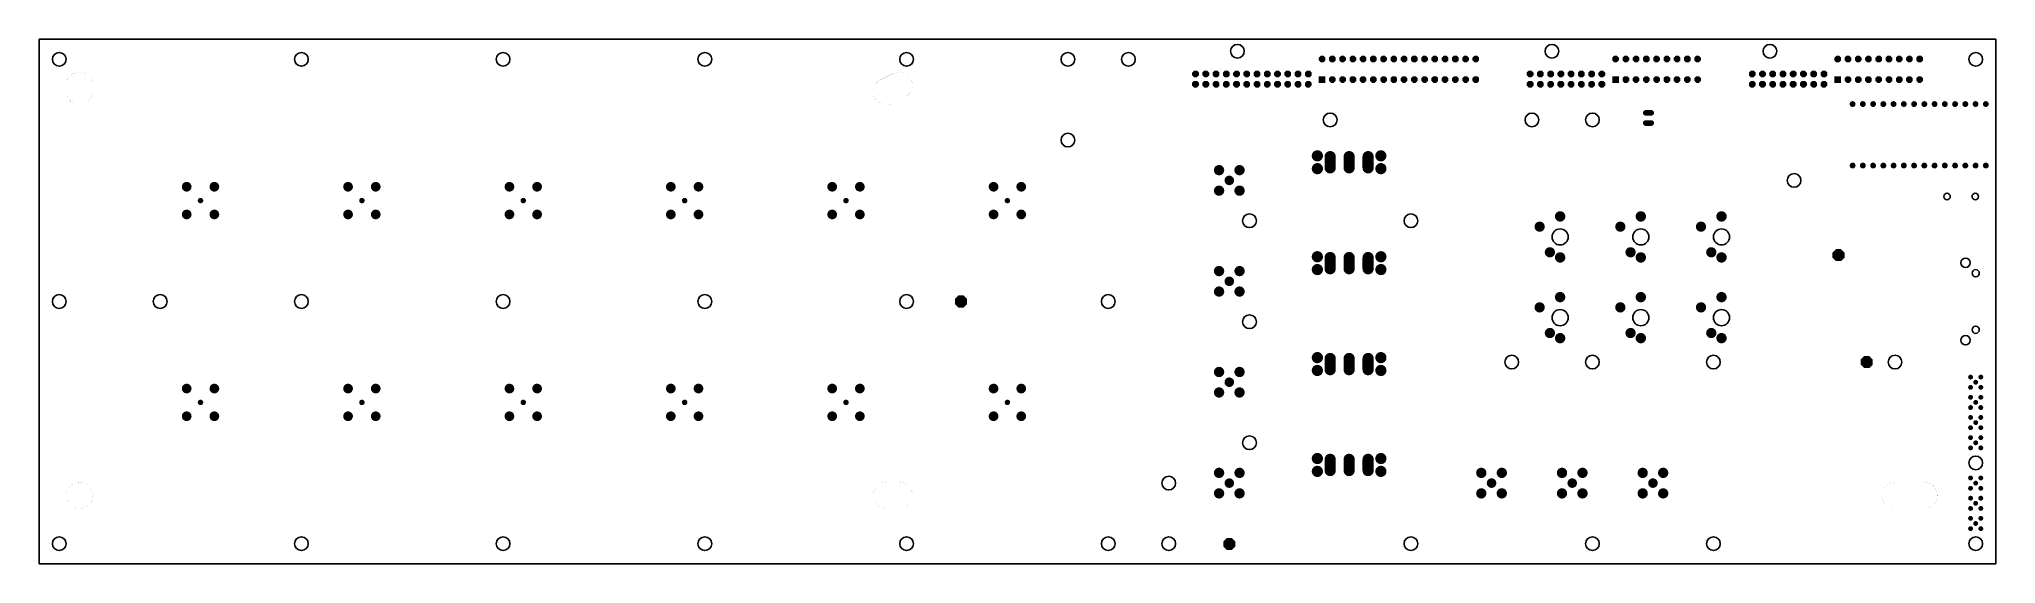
# Model space of a CAD drawing. Extents: x 0 to 485, y 0 to 130.
import ezdxf

# ---------------------------------------------------------------- set-up
doc = ezdxf.new("R2010")
doc.units = 0
doc.layers.add('17', color=110, linetype='CONTINUOUS')
doc.layers.add('20', color=31, linetype='CONTINUOUS')

# ---------------------------------------------------------------- blocks, each defined once
blk = doc.blocks.new('ROUNDP')
at = {"const_width": 0.5}
blk.add_lwpolyline([(0, -0.25, 1), (0, 0.25, 1), (0, -0.25)], format="xyb", dxfattribs=at)
blk = doc.blocks.new('SQUAREP')
blk.add_solid([(-0.5, -0.5), (0.5, -0.5), (-0.5, 0.5), (0.5, 0.5)])
blk = doc.blocks.new('OCTAGONP')
at = {"const_width": 0.5}
blk.add_lwpolyline([(-0.25, -0.1036), (-0.25, 0.1036), (-0.1036, 0.25), (0.1036, 0.25), (0.25, 0.1036), (0.25, -0.1036), (0.1036, -0.25), (-0.1036, -0.25), (-0.25, -0.1036), (-0.25, 0.1036)], dxfattribs=at)
blk = doc.blocks.new('LONGP100')
at = {"const_width": 1}
blk.add_lwpolyline([(-0.5, 0), (0.5, 0)], dxfattribs=at)
at = {"const_width": 0.5}
for points in [[(-0.5, 0.25, 1), (-0.5, -0.25)], [(0.5, -0.25, 1), (0.5, 0.25)]]:
    blk.add_lwpolyline(points, format="xyb", dxfattribs=at)

msp = doc.modelspace()

# ---------------------------------------------------------------- linework, layer by layer
at = {"layer": '20'}
for p, q in [((485, 130), (0, 130)), ((0, 130), (0, 0)), ((485, 0), (485, 130)), ((0, 0), (485, 0))]:
    msp.add_line(p, q, dxfattribs=at)
for points, const_width in [([(13.25, 118.6, 1.0011), (6.75, 118.6)], 0.01), ([(214.7, 115.7, 0.9594), (211.9, 121.6)], 0.01), ([(211.899, 121.6023, 1), (211.901, 121.5977)], 0.005), ([(211.9011, 121.5978, 1), (211.8989, 121.6022)], 0.005), ([(6.7525, 118.6, 1), (6.7475, 118.6)], 0.005), ([(6.7475, 118.6, 1), (6.7525, 118.6)], 0.005), ([(6.75, 117, 1.0011), (13.25, 117)], 0.01), ([(6.7525, 117, 1), (6.7475, 117)], 0.005), ([(6.7475, 117, 1), (6.7525, 117)], 0.005), ([(13.2525, 118.6, 1), (13.2475, 118.6)], 0.005), ([(13.2475, 118.6, 1), (13.2525, 118.6)], 0.005), ([(13.2525, 117, 1), (13.2475, 117)], 0.005), ([(13.2475, 117, 1), (13.2525, 117)], 0.005), ([(208.3, 119.8, 0.9315), (211.3, 114)], 0.01), ([(208.2989, 119.8022, 1), (208.3011, 119.7978)], 0.005), ([(208.3013, 119.7979, 1), (208.2987, 119.8021)], 0.005), ([(211.2989, 114.0022, 1), (211.3011, 113.9978)], 0.005), ([(211.301, 113.9977, 1), (211.299, 114.0023)], 0.005), ([(214.6988, 115.7022, 1), (214.7012, 115.6978)], 0.005), ([(214.7011, 115.6978, 1), (214.6989, 115.7022)], 0.005), ([(10, 13.7496, 1), (10, 20.2504, 1), (10, 13.7496)], 0.01), ([(210, 20.25, 1), (210, 13.75)], 0.01), ([(210, 20.2525, 1), (210, 20.2475)], 0.005), ([(210, 20.2475, 1), (210, 20.2525)], 0.005), ([(213.2, 13.75, 1.0001), (213.2, 20.25)], 0.01), ([(213.2, 20.2525, 1), (213.2, 20.2475)], 0.005), ([(213.2, 20.2475, 1), (213.2, 20.2525)], 0.005), ([(460, 20.25, 1.0001), (460, 13.75)], 0.01), ([(460, 20.2525, 1), (460, 20.2475)], 0.005), ([(460, 20.2475, 1), (460, 20.2525)], 0.005), ([(467.2, 13.75, 1.0001), (467.2, 20.25)], 0.01), ([(467.2, 20.2525, 1), (467.2, 20.2475)], 0.005), ([(467.2, 20.2475, 1), (467.2, 20.2525)], 0.005), ([(210, 13.7525, 1), (210, 13.7475)], 0.005), ([(210, 13.7475, 1), (210, 13.7525)], 0.005), ([(213.2, 13.7525, 1), (213.2, 13.7475)], 0.005), ([(213.2, 13.7475, 1), (213.2, 13.7525)], 0.005), ([(460, 13.7525, 1), (460, 13.7475)], 0.005), ([(460, 13.7475, 1), (460, 13.7525)], 0.005), ([(467.2, 13.7525, 1), (467.2, 13.7475)], 0.005), ([(467.2, 13.7475, 1), (467.2, 13.7525)], 0.005)]:
    msp.add_lwpolyline(points, format="xyb", dxfattribs=dict(at, const_width=const_width))
at = {"layer": '20', "const_width": 0.01}
for points in [[(208.3, 119.8), (211.9, 121.6)], [(6.75, 117), (6.75, 118.6)], [(13.25, 117), (13.25, 118.6)], [(211.3, 114), (214.7, 115.7)], [(210, 20.25), (213.2, 20.25)], [(460, 20.25), (467.2, 20.25)], [(213.2, 13.75), (210, 13.75)], [(467.2, 13.75), (460, 13.75)]]:
    msp.add_lwpolyline(points, dxfattribs=at)
at = {"layer": '20'}
for centre, radius in [((5, 125), 1.7), ((65, 125), 1.7), ((115, 125), 1.7), ((165, 125), 1.7), ((215, 125), 1.7), ((255, 125), 1.7), ((270, 125), 1.7), ((297, 127), 1.7), ((374.95, 127), 1.7), ((429, 127), 1.7), ((480, 125), 1.7), ((320, 110), 1.7), ((370, 110), 1.7), ((385, 110), 1.7), ((255, 105), 1.7), ((435, 95), 1.7), ((472.9, 91), 0.8), ((479.9, 91), 0.8), ((300, 85), 1.7), ((340, 85), 1.7), ((377, 81), 2.0002), ((397, 81), 2.0002), ((417, 81), 2.0002), ((477.5, 74.6), 1.15), ((480, 72), 0.9), ((5, 65), 1.7), ((30, 65), 1.7), ((65, 65), 1.7), ((115, 65), 1.7), ((165, 65), 1.7), ((215, 65), 1.7), ((265, 65), 1.7), ((300, 60), 1.7), ((377, 61), 2.0002), ((397, 61), 2.0002), ((417, 61), 2.0002), ((480, 58), 0.9), ((477.5, 55.4), 1.15), ((365, 50), 1.7), ((385, 50), 1.7), ((415, 50), 1.7), ((460, 50), 1.7), ((300, 30), 1.7), ((480, 25), 1.7), ((280, 20), 1.7), ((5, 5), 1.7), ((65, 5), 1.7), ((115, 5), 1.7), ((165, 5), 1.7), ((215, 5), 1.7), ((265, 5), 1.7), ((280, 5), 1.7), ((340, 5), 1.7), ((385, 5), 1.7), ((415, 5), 1.7), ((480, 5), 1.7)]:
    msp.add_circle(centre, radius, dxfattribs=at)

# ---------------------------------------------------------------- block references
at = {"layer": '17'}
for name, p, xscale, yscale in [('OCTAGONP', (286.63, 121.37), 1.6764, 1.6764), ('OCTAGONP', (286.63, 121.37), 1.6764, 1.6764), ('OCTAGONP', (289.17, 121.37), 1.6764, 1.6764), ('OCTAGONP', (289.17, 121.37), 1.6764, 1.6764), ('OCTAGONP', (291.71, 121.37), 1.6764, 1.6764), ('OCTAGONP', (291.71, 121.37), 1.6764, 1.6764), ('OCTAGONP', (294.25, 121.37), 1.6764, 1.6764), ('OCTAGONP', (294.25, 121.37), 1.6764, 1.6764), ('OCTAGONP', (296.79, 121.37), 1.6764, 1.6764), ('OCTAGONP', (296.79, 121.37), 1.6764, 1.6764), ('OCTAGONP', (299.33, 121.37), 1.6764, 1.6764), ('OCTAGONP', (299.33, 121.37), 1.6764, 1.6764), ('OCTAGONP', (301.87, 121.37), 1.6764, 1.6764), ('OCTAGONP', (301.87, 121.37), 1.6764, 1.6764), ('OCTAGONP', (304.41, 121.37), 1.6764, 1.6764), ('OCTAGONP', (304.41, 121.37), 1.6764, 1.6764), ('OCTAGONP', (306.95, 121.37), 1.6764, 1.6764), ('OCTAGONP', (306.95, 121.37), 1.6764, 1.6764), ('OCTAGONP', (309.49, 121.37), 1.6764, 1.6764), ('OCTAGONP', (309.49, 121.37), 1.6764, 1.6764), ('OCTAGONP', (312.03, 121.37), 1.6764, 1.6764), ('OCTAGONP', (312.03, 121.37), 1.6764, 1.6764), ('OCTAGONP', (314.57, 121.37), 1.6764, 1.6764), ('OCTAGONP', (314.57, 121.37), 1.6764, 1.6764), ('OCTAGONP', (318, 125.08), 1.65, 1.65), ('OCTAGONP', (318, 125.08), 1.65, 1.65), ('OCTAGONP', (320.54, 125.08), 1.65, 1.65), ('OCTAGONP', (320.54, 125.08), 1.65, 1.65), ('OCTAGONP', (323.08, 125.08), 1.65, 1.65), ('OCTAGONP', (323.08, 125.08), 1.65, 1.65), ('OCTAGONP', (325.62, 125.08), 1.65, 1.65), ('OCTAGONP', (325.62, 125.08), 1.65, 1.65), ('OCTAGONP', (328.16, 125.08), 1.65, 1.65), ('OCTAGONP', (328.16, 125.08), 1.65, 1.65), ('OCTAGONP', (330.7, 125.08), 1.65, 1.65), ('OCTAGONP', (330.7, 125.08), 1.65, 1.65), ('OCTAGONP', (333.24, 125.08), 1.65, 1.65), ('OCTAGONP', (333.24, 125.08), 1.65, 1.65), ('OCTAGONP', (335.78, 125.08), 1.65, 1.65), ('OCTAGONP', (335.78, 125.08), 1.65, 1.65), ('OCTAGONP', (338.32, 125.08), 1.65, 1.65), ('OCTAGONP', (338.32, 125.08), 1.65, 1.65), ('OCTAGONP', (340.86, 125.08), 1.65, 1.65), ('OCTAGONP', (340.86, 125.08), 1.65, 1.65), ('OCTAGONP', (343.4, 125.08), 1.65, 1.65), ('OCTAGONP', (343.4, 125.08), 1.65, 1.65), ('OCTAGONP', (345.94, 125.08), 1.65, 1.65), ('OCTAGONP', (345.94, 125.08), 1.65, 1.65), ('OCTAGONP', (348.48, 125.08), 1.65, 1.65), ('OCTAGONP', (348.48, 125.08), 1.65, 1.65), ('OCTAGONP', (351.02, 125.08), 1.65, 1.65), ('OCTAGONP', (351.02, 125.08), 1.65, 1.65), ('OCTAGONP', (353.56, 125.08), 1.65, 1.65), ('OCTAGONP', (353.56, 125.08), 1.65, 1.65), ('OCTAGONP', (356.1, 125.08), 1.65, 1.65), ('OCTAGONP', (356.1, 125.08), 1.65, 1.65), ('OCTAGONP', (369.56, 121.37), 1.6764, 1.6764), ('OCTAGONP', (369.56, 121.37), 1.6764, 1.6764), ('OCTAGONP', (372.1, 121.37), 1.6764, 1.6764), ('OCTAGONP', (372.1, 121.37), 1.6764, 1.6764), ('OCTAGONP', (374.64, 121.37), 1.6764, 1.6764), ('OCTAGONP', (374.64, 121.37), 1.6764, 1.6764), ('OCTAGONP', (377.18, 121.37), 1.6764, 1.6764), ('OCTAGONP', (377.18, 121.37), 1.6764, 1.6764), ('OCTAGONP', (379.72, 121.37), 1.6764, 1.6764), ('OCTAGONP', (379.72, 121.37), 1.6764, 1.6764), ('OCTAGONP', (382.26, 121.37), 1.6764, 1.6764), ('OCTAGONP', (382.26, 121.37), 1.6764, 1.6764), ('OCTAGONP', (384.8, 121.37), 1.6764, 1.6764), ('OCTAGONP', (384.8, 121.37), 1.6764, 1.6764), ('OCTAGONP', (387.34, 121.37), 1.6764, 1.6764), ('OCTAGONP', (387.34, 121.37), 1.6764, 1.6764), ('OCTAGONP', (390.75, 125.08), 1.65, 1.65), ('OCTAGONP', (390.75, 125.08), 1.65, 1.65), ('OCTAGONP', (393.29, 125.08), 1.65, 1.65), ('OCTAGONP', (393.29, 125.08), 1.65, 1.65), ('OCTAGONP', (395.83, 125.08), 1.65, 1.65), ('OCTAGONP', (395.83, 125.08), 1.65, 1.65), ('OCTAGONP', (398.37, 125.08), 1.65, 1.65), ('OCTAGONP', (398.37, 125.08), 1.65, 1.65), ('OCTAGONP', (400.91, 125.08), 1.65, 1.65), ('OCTAGONP', (400.91, 125.08), 1.65, 1.65), ('OCTAGONP', (403.45, 125.08), 1.65, 1.65), ('OCTAGONP', (403.45, 125.08), 1.65, 1.65), ('OCTAGONP', (405.99, 125.08), 1.65, 1.65), ('OCTAGONP', (405.99, 125.08), 1.65, 1.65), ('OCTAGONP', (408.53, 125.08), 1.65, 1.65), ('OCTAGONP', (408.53, 125.08), 1.65, 1.65), ('OCTAGONP', (411.07, 125.08), 1.65, 1.65), ('OCTAGONP', (411.07, 125.08), 1.65, 1.65), ('OCTAGONP', (424.61, 121.37), 1.6764, 1.6764), ('OCTAGONP', (424.61, 121.37), 1.6764, 1.6764), ('OCTAGONP', (427.15, 121.37), 1.6764, 1.6764), ('OCTAGONP', (427.15, 121.37), 1.6764, 1.6764), ('OCTAGONP', (429.69, 121.37), 1.6764, 1.6764), ('OCTAGONP', (429.69, 121.37), 1.6764, 1.6764), ('OCTAGONP', (432.23, 121.37), 1.6764, 1.6764), ('OCTAGONP', (432.23, 121.37), 1.6764, 1.6764), ('OCTAGONP', (434.77, 121.37), 1.6764, 1.6764), ('OCTAGONP', (434.77, 121.37), 1.6764, 1.6764), ('OCTAGONP', (437.31, 121.37), 1.6764, 1.6764), ('OCTAGONP', (437.31, 121.37), 1.6764, 1.6764), ('OCTAGONP', (439.85, 121.37), 1.6764, 1.6764), ('OCTAGONP', (439.85, 121.37), 1.6764, 1.6764), ('OCTAGONP', (442.39, 121.37), 1.6764, 1.6764), ('OCTAGONP', (442.39, 121.37), 1.6764, 1.6764), ('OCTAGONP', (445.8, 125.08), 1.65, 1.65), ('OCTAGONP', (445.8, 125.08), 1.65, 1.65), ('OCTAGONP', (448.34, 125.08), 1.65, 1.65), ('OCTAGONP', (448.34, 125.08), 1.65, 1.65), ('OCTAGONP', (450.88, 125.08), 1.65, 1.65), ('OCTAGONP', (450.88, 125.08), 1.65, 1.65), ('OCTAGONP', (453.42, 125.08), 1.65, 1.65), ('OCTAGONP', (453.42, 125.08), 1.65, 1.65), ('OCTAGONP', (455.96, 125.08), 1.65, 1.65), ('OCTAGONP', (455.96, 125.08), 1.65, 1.65), ('OCTAGONP', (458.5, 125.08), 1.65, 1.65), ('OCTAGONP', (458.5, 125.08), 1.65, 1.65), ('OCTAGONP', (461.04, 125.08), 1.65, 1.65), ('OCTAGONP', (461.04, 125.08), 1.65, 1.65), ('OCTAGONP', (463.58, 125.08), 1.65, 1.65), ('OCTAGONP', (463.58, 125.08), 1.65, 1.65), ('OCTAGONP', (466.12, 125.08), 1.65, 1.65), ('OCTAGONP', (466.12, 125.08), 1.65, 1.65), ('OCTAGONP', (286.63, 118.83), 1.6764, 1.6764), ('OCTAGONP', (286.63, 118.83), 1.6764, 1.6764), ('OCTAGONP', (289.17, 118.83), 1.6764, 1.6764), ('OCTAGONP', (289.17, 118.83), 1.6764, 1.6764), ('OCTAGONP', (291.71, 118.83), 1.6764, 1.6764), ('OCTAGONP', (291.71, 118.83), 1.6764, 1.6764), ('OCTAGONP', (294.25, 118.83), 1.6764, 1.6764), ('OCTAGONP', (294.25, 118.83), 1.6764, 1.6764), ('OCTAGONP', (296.79, 118.83), 1.6764, 1.6764), ('OCTAGONP', (296.79, 118.83), 1.6764, 1.6764), ('OCTAGONP', (299.33, 118.83), 1.6764, 1.6764), ('OCTAGONP', (299.33, 118.83), 1.6764, 1.6764), ('OCTAGONP', (301.87, 118.83), 1.6764, 1.6764), ('OCTAGONP', (301.87, 118.83), 1.6764, 1.6764), ('OCTAGONP', (304.41, 118.83), 1.6764, 1.6764), ('OCTAGONP', (304.41, 118.83), 1.6764, 1.6764), ('OCTAGONP', (306.95, 118.83), 1.6764, 1.6764), ('OCTAGONP', (306.95, 118.83), 1.6764, 1.6764), ('OCTAGONP', (309.49, 118.83), 1.6764, 1.6764), ('OCTAGONP', (309.49, 118.83), 1.6764, 1.6764), ('OCTAGONP', (312.03, 118.83), 1.6764, 1.6764), ('OCTAGONP', (312.03, 118.83), 1.6764, 1.6764), ('OCTAGONP', (314.57, 118.83), 1.6764, 1.6764), ('OCTAGONP', (314.57, 118.83), 1.6764, 1.6764), ('SQUAREP', (318, 120), 1.65, 1.65), ('SQUAREP', (318, 120), 1.65, 1.65), ('OCTAGONP', (320.54, 120), 1.65, 1.65), ('OCTAGONP', (320.54, 120), 1.65, 1.65), ('OCTAGONP', (323.08, 120), 1.65, 1.65), ('OCTAGONP', (323.08, 120), 1.65, 1.65), ('OCTAGONP', (325.62, 120), 1.65, 1.65), ('OCTAGONP', (325.62, 120), 1.65, 1.65), ('OCTAGONP', (328.16, 120), 1.65, 1.65), ('OCTAGONP', (328.16, 120), 1.65, 1.65), ('OCTAGONP', (330.7, 120), 1.65, 1.65), ('OCTAGONP', (330.7, 120), 1.65, 1.65), ('OCTAGONP', (333.24, 120), 1.65, 1.65), ('OCTAGONP', (333.24, 120), 1.65, 1.65), ('OCTAGONP', (335.78, 120), 1.65, 1.65), ('OCTAGONP', (335.78, 120), 1.65, 1.65), ('OCTAGONP', (338.32, 120), 1.65, 1.65), ('OCTAGONP', (338.32, 120), 1.65, 1.65), ('OCTAGONP', (340.86, 120), 1.65, 1.65), ('OCTAGONP', (340.86, 120), 1.65, 1.65), ('OCTAGONP', (343.4, 120), 1.65, 1.65), ('OCTAGONP', (343.4, 120), 1.65, 1.65), ('OCTAGONP', (345.94, 120), 1.65, 1.65), ('OCTAGONP', (345.94, 120), 1.65, 1.65), ('OCTAGONP', (348.48, 120), 1.65, 1.65), ('OCTAGONP', (348.48, 120), 1.65, 1.65), ('OCTAGONP', (351.02, 120), 1.65, 1.65), ('OCTAGONP', (351.02, 120), 1.65, 1.65), ('OCTAGONP', (353.56, 120), 1.65, 1.65), ('OCTAGONP', (353.56, 120), 1.65, 1.65), ('OCTAGONP', (356.1, 120), 1.65, 1.65), ('OCTAGONP', (356.1, 120), 1.65, 1.65), ('OCTAGONP', (369.56, 118.83), 1.6764, 1.6764), ('OCTAGONP', (369.56, 118.83), 1.6764, 1.6764), ('OCTAGONP', (372.1, 118.83), 1.6764, 1.6764), ('OCTAGONP', (372.1, 118.83), 1.6764, 1.6764), ('OCTAGONP', (374.64, 118.83), 1.6764, 1.6764), ('OCTAGONP', (374.64, 118.83), 1.6764, 1.6764), ('OCTAGONP', (377.18, 118.83), 1.6764, 1.6764), ('OCTAGONP', (377.18, 118.83), 1.6764, 1.6764), ('OCTAGONP', (379.72, 118.83), 1.6764, 1.6764), ('OCTAGONP', (379.72, 118.83), 1.6764, 1.6764), ('OCTAGONP', (382.26, 118.83), 1.6764, 1.6764), ('OCTAGONP', (382.26, 118.83), 1.6764, 1.6764), ('OCTAGONP', (384.8, 118.83), 1.6764, 1.6764), ('OCTAGONP', (384.8, 118.83), 1.6764, 1.6764), ('OCTAGONP', (387.34, 118.83), 1.6764, 1.6764), ('OCTAGONP', (387.34, 118.83), 1.6764, 1.6764), ('SQUAREP', (390.75, 120), 1.65, 1.65), ('SQUAREP', (390.75, 120), 1.65, 1.65), ('OCTAGONP', (393.29, 120), 1.65, 1.65), ('OCTAGONP', (393.29, 120), 1.65, 1.65), ('OCTAGONP', (395.83, 120), 1.65, 1.65), ('OCTAGONP', (395.83, 120), 1.65, 1.65), ('OCTAGONP', (398.37, 120), 1.65, 1.65), ('OCTAGONP', (398.37, 120), 1.65, 1.65), ('OCTAGONP', (400.91, 120), 1.65, 1.65), ('OCTAGONP', (400.91, 120), 1.65, 1.65), ('OCTAGONP', (403.45, 120), 1.65, 1.65), ('OCTAGONP', (403.45, 120), 1.65, 1.65), ('OCTAGONP', (405.99, 120), 1.65, 1.65), ('OCTAGONP', (405.99, 120), 1.65, 1.65), ('OCTAGONP', (408.53, 120), 1.65, 1.65), ('OCTAGONP', (408.53, 120), 1.65, 1.65), ('OCTAGONP', (411.07, 120), 1.65, 1.65), ('OCTAGONP', (411.07, 120), 1.65, 1.65), ('OCTAGONP', (424.61, 118.83), 1.6764, 1.6764), ('OCTAGONP', (424.61, 118.83), 1.6764, 1.6764), ('OCTAGONP', (427.15, 118.83), 1.6764, 1.6764), ('OCTAGONP', (427.15, 118.83), 1.6764, 1.6764), ('OCTAGONP', (429.69, 118.83), 1.6764, 1.6764), ('OCTAGONP', (429.69, 118.83), 1.6764, 1.6764), ('OCTAGONP', (432.23, 118.83), 1.6764, 1.6764), ('OCTAGONP', (432.23, 118.83), 1.6764, 1.6764), ('OCTAGONP', (434.77, 118.83), 1.6764, 1.6764), ('OCTAGONP', (434.77, 118.83), 1.6764, 1.6764), ('OCTAGONP', (437.31, 118.83), 1.6764, 1.6764), ('OCTAGONP', (437.31, 118.83), 1.6764, 1.6764), ('OCTAGONP', (439.85, 118.83), 1.6764, 1.6764), ('OCTAGONP', (439.85, 118.83), 1.6764, 1.6764), ('OCTAGONP', (442.39, 118.83), 1.6764, 1.6764), ('OCTAGONP', (442.39, 118.83), 1.6764, 1.6764), ('SQUAREP', (445.8, 120), 1.65, 1.65), ('SQUAREP', (445.8, 120), 1.65, 1.65), ('OCTAGONP', (448.34, 120), 1.65, 1.65), ('OCTAGONP', (448.34, 120), 1.65, 1.65), ('OCTAGONP', (450.88, 120), 1.65, 1.65), ('OCTAGONP', (450.88, 120), 1.65, 1.65), ('OCTAGONP', (453.42, 120), 1.65, 1.65), ('OCTAGONP', (453.42, 120), 1.65, 1.65), ('OCTAGONP', (455.96, 120), 1.65, 1.65), ('OCTAGONP', (455.96, 120), 1.65, 1.65), ('OCTAGONP', (458.5, 120), 1.65, 1.65), ('OCTAGONP', (458.5, 120), 1.65, 1.65), ('OCTAGONP', (461.04, 120), 1.65, 1.65), ('OCTAGONP', (461.04, 120), 1.65, 1.65), ('OCTAGONP', (463.58, 120), 1.65, 1.65), ('OCTAGONP', (463.58, 120), 1.65, 1.65), ('OCTAGONP', (466.12, 120), 1.65, 1.65), ('OCTAGONP', (466.12, 120), 1.65, 1.65), ('ROUNDP', (292.46, 97.54), 2.5527, 2.5527), ('ROUNDP', (292.46, 97.54), 2.5527, 2.5527), ('ROUNDP', (297.54, 97.54), 2.5527, 2.5527), ('ROUNDP', (297.54, 97.54), 2.5527, 2.5527), ('ROUNDP', (36.57, 93.43), 2.4, 2.4), ('ROUNDP', (36.57, 93.43), 2.4, 2.4), ('ROUNDP', (43.43, 93.43), 2.4, 2.4), ('ROUNDP', (43.43, 93.43), 2.4, 2.4), ('ROUNDP', (76.57, 93.43), 2.4, 2.4), ('ROUNDP', (76.57, 93.43), 2.4, 2.4), ('ROUNDP', (83.43, 93.43), 2.4, 2.4), ('ROUNDP', (83.43, 93.43), 2.4, 2.4), ('ROUNDP', (116.57, 93.43), 2.4, 2.4), ('ROUNDP', (116.57, 93.43), 2.4, 2.4), ('ROUNDP', (123.43, 93.43), 2.4, 2.4), ('ROUNDP', (123.43, 93.43), 2.4, 2.4), ('ROUNDP', (156.57, 93.43), 2.4, 2.4), ('ROUNDP', (156.57, 93.43), 2.4, 2.4), ('ROUNDP', (163.43, 93.43), 2.4, 2.4), ('ROUNDP', (163.43, 93.43), 2.4, 2.4), ('ROUNDP', (196.57, 93.43), 2.4, 2.4), ('ROUNDP', (196.57, 93.43), 2.4, 2.4), ('ROUNDP', (203.43, 93.43), 2.4, 2.4), ('ROUNDP', (203.43, 93.43), 2.4, 2.4), ('ROUNDP', (236.57, 93.43), 2.4, 2.4), ('ROUNDP', (236.57, 93.43), 2.4, 2.4), ('ROUNDP', (243.43, 93.43), 2.4, 2.4), ('ROUNDP', (243.43, 93.43), 2.4, 2.4), ('ROUNDP', (292.46, 92.46), 2.5527, 2.5527), ('ROUNDP', (292.46, 92.46), 2.5527, 2.5527), ('ROUNDP', (295, 95), 2.3622, 2.3622), ('ROUNDP', (295, 95), 2.3622, 2.3622), ('ROUNDP', (297.54, 92.46), 2.5527, 2.5527), ('ROUNDP', (297.54, 92.46), 2.5527, 2.5527), ('ROUNDP', (36.57, 86.57), 2.4, 2.4), ('ROUNDP', (36.57, 86.57), 2.4, 2.4), ('ROUNDP', (40, 90), 1.35, 1.35), ('ROUNDP', (40, 90), 1.35, 1.35), ('ROUNDP', (43.43, 86.57), 2.4, 2.4), ('ROUNDP', (43.43, 86.57), 2.4, 2.4), ('ROUNDP', (76.57, 86.57), 2.4, 2.4), ('ROUNDP', (76.57, 86.57), 2.4, 2.4), ('ROUNDP', (80, 90), 1.35, 1.35), ('ROUNDP', (80, 90), 1.35, 1.35), ('ROUNDP', (83.43, 86.57), 2.4, 2.4), ('ROUNDP', (83.43, 86.57), 2.4, 2.4), ('ROUNDP', (116.57, 86.57), 2.4, 2.4), ('ROUNDP', (116.57, 86.57), 2.4, 2.4), ('ROUNDP', (120, 90), 1.35, 1.35), ('ROUNDP', (120, 90), 1.35, 1.35), ('ROUNDP', (123.43, 86.57), 2.4, 2.4), ('ROUNDP', (123.43, 86.57), 2.4, 2.4), ('ROUNDP', (156.57, 86.57), 2.4, 2.4), ('ROUNDP', (156.57, 86.57), 2.4, 2.4), ('ROUNDP', (160, 90), 1.35, 1.35), ('ROUNDP', (160, 90), 1.35, 1.35), ('ROUNDP', (163.43, 86.57), 2.4, 2.4), ('ROUNDP', (163.43, 86.57), 2.4, 2.4), ('ROUNDP', (196.57, 86.57), 2.4, 2.4), ('ROUNDP', (196.57, 86.57), 2.4, 2.4), ('ROUNDP', (200, 90), 1.35, 1.35), ('ROUNDP', (200, 90), 1.35, 1.35), ('ROUNDP', (203.43, 86.57), 2.4, 2.4), ('ROUNDP', (203.43, 86.57), 2.4, 2.4), ('ROUNDP', (236.57, 86.57), 2.4, 2.4), ('ROUNDP', (236.57, 86.57), 2.4, 2.4), ('ROUNDP', (240, 90), 1.35, 1.35), ('ROUNDP', (240, 90), 1.35, 1.35), ('ROUNDP', (243.43, 86.57), 2.4, 2.4), ('ROUNDP', (243.43, 86.57), 2.4, 2.4), ('OCTAGONP', (446, 76.5), 3, 3), ('OCTAGONP', (446, 76.5), 3, 3), ('ROUNDP', (292.46, 72.54), 2.5527, 2.5527), ('ROUNDP', (292.46, 72.54), 2.5527, 2.5527), ('ROUNDP', (297.54, 72.54), 2.5527, 2.5527), ('ROUNDP', (297.54, 72.54), 2.5527, 2.5527), ('ROUNDP', (292.46, 67.46), 2.5527, 2.5527), ('ROUNDP', (292.46, 67.46), 2.5527, 2.5527), ('ROUNDP', (295, 70), 2.3622, 2.3622), ('ROUNDP', (295, 70), 2.3622, 2.3622), ('ROUNDP', (297.54, 67.46), 2.5527, 2.5527), ('ROUNDP', (297.54, 67.46), 2.5527, 2.5527), ('OCTAGONP', (228.5, 65), 3, 3), ('OCTAGONP', (228.5, 65), 3, 3), ('ROUNDP', (292.46, 47.54), 2.5527, 2.5527), ('ROUNDP', (292.46, 47.54), 2.5527, 2.5527), ('ROUNDP', (297.54, 47.54), 2.5527, 2.5527), ('ROUNDP', (297.54, 47.54), 2.5527, 2.5527), ('OCTAGONP', (453, 50), 3, 3), ('OCTAGONP', (453, 50), 3, 3), ('ROUNDP', (36.57, 43.43), 2.4, 2.4), ('ROUNDP', (36.57, 43.43), 2.4, 2.4), ('ROUNDP', (43.43, 43.43), 2.4, 2.4), ('ROUNDP', (43.43, 43.43), 2.4, 2.4), ('ROUNDP', (76.57, 43.43), 2.4, 2.4), ('ROUNDP', (76.57, 43.43), 2.4, 2.4), ('ROUNDP', (83.43, 43.43), 2.4, 2.4), ('ROUNDP', (83.43, 43.43), 2.4, 2.4), ('ROUNDP', (116.57, 43.43), 2.4, 2.4), ('ROUNDP', (116.57, 43.43), 2.4, 2.4), ('ROUNDP', (123.43, 43.43), 2.4, 2.4), ('ROUNDP', (123.43, 43.43), 2.4, 2.4), ('ROUNDP', (156.57, 43.43), 2.4, 2.4), ('ROUNDP', (156.57, 43.43), 2.4, 2.4), ('ROUNDP', (163.43, 43.43), 2.4, 2.4), ('ROUNDP', (163.43, 43.43), 2.4, 2.4), ('ROUNDP', (196.57, 43.43), 2.4, 2.4), ('ROUNDP', (196.57, 43.43), 2.4, 2.4), ('ROUNDP', (203.43, 43.43), 2.4, 2.4), ('ROUNDP', (203.43, 43.43), 2.4, 2.4), ('ROUNDP', (236.57, 43.43), 2.4, 2.4), ('ROUNDP', (236.57, 43.43), 2.4, 2.4), ('ROUNDP', (243.43, 43.43), 2.4, 2.4), ('ROUNDP', (243.43, 43.43), 2.4, 2.4), ('ROUNDP', (292.46, 42.46), 2.5527, 2.5527), ('ROUNDP', (292.46, 42.46), 2.5527, 2.5527), ('ROUNDP', (295, 45), 2.3622, 2.3622), ('ROUNDP', (295, 45), 2.3622, 2.3622), ('ROUNDP', (297.54, 42.46), 2.5527, 2.5527), ('ROUNDP', (297.54, 42.46), 2.5527, 2.5527), ('ROUNDP', (478.73, 46.27), 1.2, 1.2), ('ROUNDP', (478.73, 46.27), 1.2, 1.2), ('ROUNDP', (478.73, 43.73), 1.2, 1.2), ('ROUNDP', (478.73, 43.73), 1.2, 1.2), ('ROUNDP', (480, 45), 1.2, 1.2), ('ROUNDP', (480, 45), 1.2, 1.2), ('ROUNDP', (481.27, 46.27), 1.2, 1.2), ('ROUNDP', (481.27, 46.27), 1.2, 1.2), ('ROUNDP', (481.27, 43.73), 1.2, 1.2), ('ROUNDP', (481.27, 43.73), 1.2, 1.2), ('ROUNDP', (40, 40), 1.35, 1.35), ('ROUNDP', (40, 40), 1.35, 1.35), ('ROUNDP', (80, 40), 1.35, 1.35), ('ROUNDP', (80, 40), 1.35, 1.35), ('ROUNDP', (120, 40), 1.35, 1.35), ('ROUNDP', (120, 40), 1.35, 1.35), ('ROUNDP', (160, 40), 1.35, 1.35), ('ROUNDP', (160, 40), 1.35, 1.35), ('ROUNDP', (200, 40), 1.35, 1.35), ('ROUNDP', (200, 40), 1.35, 1.35), ('ROUNDP', (240, 40), 1.35, 1.35), ('ROUNDP', (240, 40), 1.35, 1.35), ('ROUNDP', (478.73, 41.27), 1.2, 1.2), ('ROUNDP', (478.73, 41.27), 1.2, 1.2), ('ROUNDP', (478.73, 38.73), 1.2, 1.2), ('ROUNDP', (478.73, 38.73), 1.2, 1.2), ('ROUNDP', (480, 40), 1.2, 1.2), ('ROUNDP', (480, 40), 1.2, 1.2), ('ROUNDP', (481.27, 41.27), 1.2, 1.2), ('ROUNDP', (481.27, 41.27), 1.2, 1.2), ('ROUNDP', (481.27, 38.73), 1.2, 1.2), ('ROUNDP', (481.27, 38.73), 1.2, 1.2), ('ROUNDP', (36.57, 36.57), 2.4, 2.4), ('ROUNDP', (36.57, 36.57), 2.4, 2.4), ('ROUNDP', (43.43, 36.57), 2.4, 2.4), ('ROUNDP', (43.43, 36.57), 2.4, 2.4), ('ROUNDP', (76.57, 36.57), 2.4, 2.4), ('ROUNDP', (76.57, 36.57), 2.4, 2.4), ('ROUNDP', (83.43, 36.57), 2.4, 2.4), ('ROUNDP', (83.43, 36.57), 2.4, 2.4), ('ROUNDP', (116.57, 36.57), 2.4, 2.4), ('ROUNDP', (116.57, 36.57), 2.4, 2.4), ('ROUNDP', (123.43, 36.57), 2.4, 2.4), ('ROUNDP', (123.43, 36.57), 2.4, 2.4), ('ROUNDP', (156.57, 36.57), 2.4, 2.4), ('ROUNDP', (156.57, 36.57), 2.4, 2.4), ('ROUNDP', (163.43, 36.57), 2.4, 2.4), ('ROUNDP', (163.43, 36.57), 2.4, 2.4), ('ROUNDP', (196.57, 36.57), 2.4, 2.4), ('ROUNDP', (196.57, 36.57), 2.4, 2.4), ('ROUNDP', (203.43, 36.57), 2.4, 2.4), ('ROUNDP', (203.43, 36.57), 2.4, 2.4), ('ROUNDP', (236.57, 36.57), 2.4, 2.4), ('ROUNDP', (236.57, 36.57), 2.4, 2.4), ('ROUNDP', (243.43, 36.57), 2.4, 2.4), ('ROUNDP', (243.43, 36.57), 2.4, 2.4), ('ROUNDP', (478.73, 36.27), 1.2, 1.2), ('ROUNDP', (478.73, 36.27), 1.2, 1.2), ('ROUNDP', (478.73, 33.73), 1.2, 1.2), ('ROUNDP', (478.73, 33.73), 1.2, 1.2), ('ROUNDP', (480, 35), 1.2, 1.2), ('ROUNDP', (480, 35), 1.2, 1.2), ('ROUNDP', (481.27, 36.27), 1.2, 1.2), ('ROUNDP', (481.27, 36.27), 1.2, 1.2), ('ROUNDP', (481.27, 33.73), 1.2, 1.2), ('ROUNDP', (481.27, 33.73), 1.2, 1.2), ('ROUNDP', (478.73, 31.27), 1.2, 1.2), ('ROUNDP', (478.73, 31.27), 1.2, 1.2), ('ROUNDP', (478.73, 28.73), 1.2, 1.2), ('ROUNDP', (478.73, 28.73), 1.2, 1.2), ('ROUNDP', (480, 30), 1.2, 1.2), ('ROUNDP', (480, 30), 1.2, 1.2), ('ROUNDP', (481.27, 31.27), 1.2, 1.2), ('ROUNDP', (481.27, 31.27), 1.2, 1.2), ('ROUNDP', (481.27, 28.73), 1.2, 1.2), ('ROUNDP', (481.27, 28.73), 1.2, 1.2), ('ROUNDP', (292.46, 22.54), 2.5527, 2.5527), ('ROUNDP', (292.46, 22.54), 2.5527, 2.5527), ('ROUNDP', (295, 20), 2.3622, 2.3622), ('ROUNDP', (295, 20), 2.3622, 2.3622), ('ROUNDP', (297.54, 22.54), 2.5527, 2.5527), ('ROUNDP', (297.54, 22.54), 2.5527, 2.5527), ('ROUNDP', (357.46, 22.54), 2.5527, 2.5527), ('ROUNDP', (357.46, 22.54), 2.5527, 2.5527), ('ROUNDP', (360, 20), 2.3622, 2.3622), ('ROUNDP', (360, 20), 2.3622, 2.3622), ('ROUNDP', (362.54, 22.54), 2.5527, 2.5527), ('ROUNDP', (362.54, 22.54), 2.5527, 2.5527), ('ROUNDP', (377.46, 22.54), 2.5527, 2.5527), ('ROUNDP', (377.46, 22.54), 2.5527, 2.5527), ('ROUNDP', (380, 20), 2.3622, 2.3622), ('ROUNDP', (380, 20), 2.3622, 2.3622), ('ROUNDP', (382.54, 22.54), 2.5527, 2.5527), ('ROUNDP', (382.54, 22.54), 2.5527, 2.5527), ('ROUNDP', (397.46, 22.54), 2.5527, 2.5527), ('ROUNDP', (397.46, 22.54), 2.5527, 2.5527), ('ROUNDP', (400, 20), 2.3622, 2.3622), ('ROUNDP', (400, 20), 2.3622, 2.3622), ('ROUNDP', (402.54, 22.54), 2.5527, 2.5527), ('ROUNDP', (402.54, 22.54), 2.5527, 2.5527), ('ROUNDP', (478.73, 21.27), 1.2, 1.2), ('ROUNDP', (478.73, 21.27), 1.2, 1.2), ('ROUNDP', (480, 20), 1.2, 1.2), ('ROUNDP', (480, 20), 1.2, 1.2), ('ROUNDP', (481.27, 21.27), 1.2, 1.2), ('ROUNDP', (481.27, 21.27), 1.2, 1.2), ('ROUNDP', (292.46, 17.46), 2.5527, 2.5527), ('ROUNDP', (292.46, 17.46), 2.5527, 2.5527), ('ROUNDP', (297.54, 17.46), 2.5527, 2.5527), ('ROUNDP', (297.54, 17.46), 2.5527, 2.5527), ('ROUNDP', (357.46, 17.46), 2.5527, 2.5527), ('ROUNDP', (357.46, 17.46), 2.5527, 2.5527), ('ROUNDP', (362.54, 17.46), 2.5527, 2.5527), ('ROUNDP', (362.54, 17.46), 2.5527, 2.5527), ('ROUNDP', (377.46, 17.46), 2.5527, 2.5527), ('ROUNDP', (377.46, 17.46), 2.5527, 2.5527), ('ROUNDP', (382.54, 17.46), 2.5527, 2.5527), ('ROUNDP', (382.54, 17.46), 2.5527, 2.5527), ('ROUNDP', (397.46, 17.46), 2.5527, 2.5527), ('ROUNDP', (397.46, 17.46), 2.5527, 2.5527), ('ROUNDP', (402.54, 17.46), 2.5527, 2.5527), ('ROUNDP', (402.54, 17.46), 2.5527, 2.5527), ('ROUNDP', (478.73, 18.73), 1.2, 1.2), ('ROUNDP', (478.73, 18.73), 1.2, 1.2), ('ROUNDP', (478.73, 16.27), 1.2, 1.2), ('ROUNDP', (478.73, 16.27), 1.2, 1.2), ('ROUNDP', (480, 15), 1.2, 1.2), ('ROUNDP', (480, 15), 1.2, 1.2), ('ROUNDP', (481.27, 18.73), 1.2, 1.2), ('ROUNDP', (481.27, 18.73), 1.2, 1.2), ('ROUNDP', (481.27, 16.27), 1.2, 1.2), ('ROUNDP', (481.27, 16.27), 1.2, 1.2), ('ROUNDP', (478.73, 13.73), 1.2, 1.2), ('ROUNDP', (478.73, 13.73), 1.2, 1.2), ('ROUNDP', (478.73, 11.27), 1.2, 1.2), ('ROUNDP', (478.73, 11.27), 1.2, 1.2), ('ROUNDP', (480, 10), 1.2, 1.2), ('ROUNDP', (480, 10), 1.2, 1.2), ('ROUNDP', (481.27, 13.73), 1.2, 1.2), ('ROUNDP', (481.27, 13.73), 1.2, 1.2), ('ROUNDP', (481.27, 11.27), 1.2, 1.2), ('ROUNDP', (481.27, 11.27), 1.2, 1.2), ('OCTAGONP', (295, 4.9), 3, 3), ('OCTAGONP', (295, 4.9), 3, 3), ('ROUNDP', (478.73, 8.73), 1.2, 1.2), ('ROUNDP', (478.73, 8.73), 1.2, 1.2), ('ROUNDP', (481.27, 8.73), 1.2, 1.2), ('ROUNDP', (481.27, 8.73), 1.2, 1.2)]:
    msp.add_blockref(name, p, dxfattribs=dict(at, xscale=xscale, yscale=yscale))
for name, p, xscale, yscale, rotation in [('LONGP100', (398.9, 111.74), 1.3716, 1.3716, 180), ('LONGP100', (398.9, 111.74), 1.3716, 1.3716, 180), ('ROUNDP', (449.49, 113.92), 1.4478, 1.4478, 270), ('ROUNDP', (449.49, 113.92), 1.4478, 1.4478, 270), ('ROUNDP', (452.03, 113.92), 1.4478, 1.4478, 270), ('ROUNDP', (452.03, 113.92), 1.4478, 1.4478, 270), ('ROUNDP', (454.57, 113.92), 1.4478, 1.4478, 270), ('ROUNDP', (454.57, 113.92), 1.4478, 1.4478, 270), ('ROUNDP', (457.11, 113.92), 1.4478, 1.4478, 270), ('ROUNDP', (457.11, 113.92), 1.4478, 1.4478, 270), ('ROUNDP', (459.65, 113.92), 1.4478, 1.4478, 270), ('ROUNDP', (459.65, 113.92), 1.4478, 1.4478, 270), ('ROUNDP', (462.19, 113.92), 1.4478, 1.4478, 270), ('ROUNDP', (462.19, 113.92), 1.4478, 1.4478, 270), ('ROUNDP', (464.73, 113.92), 1.4478, 1.4478, 270), ('ROUNDP', (464.73, 113.92), 1.4478, 1.4478, 270), ('ROUNDP', (467.27, 113.92), 1.4478, 1.4478, 270), ('ROUNDP', (467.27, 113.92), 1.4478, 1.4478, 270), ('ROUNDP', (469.81, 113.92), 1.4478, 1.4478, 270), ('ROUNDP', (469.81, 113.92), 1.4478, 1.4478, 270), ('ROUNDP', (472.35, 113.92), 1.4478, 1.4478, 270), ('ROUNDP', (472.35, 113.92), 1.4478, 1.4478, 270), ('ROUNDP', (474.89, 113.92), 1.4478, 1.4478, 270), ('ROUNDP', (474.89, 113.92), 1.4478, 1.4478, 270), ('ROUNDP', (477.43, 113.92), 1.4478, 1.4478, 270), ('ROUNDP', (477.43, 113.92), 1.4478, 1.4478, 270), ('ROUNDP', (479.97, 113.92), 1.4478, 1.4478, 270), ('ROUNDP', (479.97, 113.92), 1.4478, 1.4478, 270), ('ROUNDP', (482.51, 113.92), 1.4478, 1.4478, 270), ('ROUNDP', (482.51, 113.92), 1.4478, 1.4478, 270), ('LONGP100', (398.9, 109.2), 1.3716, 1.3716, 180), ('LONGP100', (398.9, 109.2), 1.3716, 1.3716, 180), ('ROUNDP', (316.825, 101.09), 2.775, 2.775, 270), ('ROUNDP', (316.825, 101.09), 2.775, 2.775, 270), ('LONGP100', (320, 99.5), 2.775, 2.775, 270), ('LONGP100', (320, 99.5), 2.775, 2.775, 270), ('LONGP100', (324.7, 99.5), 2.775, 2.775, 270), ('LONGP100', (324.7, 99.5), 2.775, 2.775, 270), ('LONGP100', (329.4, 99.5), 2.775, 2.775, 270), ('LONGP100', (329.4, 99.5), 2.775, 2.775, 270), ('ROUNDP', (332.575, 101.09), 2.775, 2.775, 270), ('ROUNDP', (332.575, 101.09), 2.775, 2.775, 270), ('ROUNDP', (316.825, 97.91), 2.775, 2.775, 270), ('ROUNDP', (316.825, 97.91), 2.775, 2.775, 270), ('ROUNDP', (332.575, 97.91), 2.775, 2.775, 270), ('ROUNDP', (332.575, 97.91), 2.775, 2.775, 270), ('ROUNDP', (449.49, 98.68), 1.4478, 1.4478, 270), ('ROUNDP', (449.49, 98.68), 1.4478, 1.4478, 270), ('ROUNDP', (452.03, 98.68), 1.4478, 1.4478, 270), ('ROUNDP', (452.03, 98.68), 1.4478, 1.4478, 270), ('ROUNDP', (454.57, 98.68), 1.4478, 1.4478, 270), ('ROUNDP', (454.57, 98.68), 1.4478, 1.4478, 270), ('ROUNDP', (457.11, 98.68), 1.4478, 1.4478, 270), ('ROUNDP', (457.11, 98.68), 1.4478, 1.4478, 270), ('ROUNDP', (459.65, 98.68), 1.4478, 1.4478, 270), ('ROUNDP', (459.65, 98.68), 1.4478, 1.4478, 270), ('ROUNDP', (462.19, 98.68), 1.4478, 1.4478, 270), ('ROUNDP', (462.19, 98.68), 1.4478, 1.4478, 270), ('ROUNDP', (464.73, 98.68), 1.4478, 1.4478, 270), ('ROUNDP', (464.73, 98.68), 1.4478, 1.4478, 270), ('ROUNDP', (467.27, 98.68), 1.4478, 1.4478, 270), ('ROUNDP', (467.27, 98.68), 1.4478, 1.4478, 270), ('ROUNDP', (469.81, 98.68), 1.4478, 1.4478, 270), ('ROUNDP', (469.81, 98.68), 1.4478, 1.4478, 270), ('ROUNDP', (472.35, 98.68), 1.4478, 1.4478, 270), ('ROUNDP', (472.35, 98.68), 1.4478, 1.4478, 270), ('ROUNDP', (474.89, 98.68), 1.4478, 1.4478, 270), ('ROUNDP', (474.89, 98.68), 1.4478, 1.4478, 270), ('ROUNDP', (477.43, 98.68), 1.4478, 1.4478, 270), ('ROUNDP', (477.43, 98.68), 1.4478, 1.4478, 270), ('ROUNDP', (479.97, 98.68), 1.4478, 1.4478, 270), ('ROUNDP', (479.97, 98.68), 1.4478, 1.4478, 270), ('ROUNDP', (482.51, 98.68), 1.4478, 1.4478, 270), ('ROUNDP', (482.51, 98.68), 1.4478, 1.4478, 270), ('ROUNDP', (377, 86.08), 2.5716, 2.5716, 90), ('ROUNDP', (377, 86.08), 2.5716, 2.5716, 90), ('ROUNDP', (397, 86.08), 2.5716, 2.5716, 90), ('ROUNDP', (397, 86.08), 2.5716, 2.5716, 90), ('ROUNDP', (417, 86.08), 2.5716, 2.5716, 90), ('ROUNDP', (417, 86.08), 2.5716, 2.5716, 90), ('ROUNDP', (371.92, 83.54), 2.54, 2.54, 90), ('ROUNDP', (371.92, 83.54), 2.54, 2.54, 90), ('ROUNDP', (391.92, 83.54), 2.54, 2.54, 90), ('ROUNDP', (391.92, 83.54), 2.54, 2.54, 90), ('ROUNDP', (411.92, 83.54), 2.54, 2.54, 90), ('ROUNDP', (411.92, 83.54), 2.54, 2.54, 90), ('ROUNDP', (374.46, 77.19), 2.54, 2.54, 90), ('ROUNDP', (374.46, 77.19), 2.54, 2.54, 90), ('ROUNDP', (394.46, 77.19), 2.54, 2.54, 90), ('ROUNDP', (394.46, 77.19), 2.54, 2.54, 90), ('ROUNDP', (414.46, 77.19), 2.54, 2.54, 90), ('ROUNDP', (414.46, 77.19), 2.54, 2.54, 90), ('ROUNDP', (316.825, 76.09), 2.775, 2.775, 270), ('ROUNDP', (316.825, 76.09), 2.775, 2.775, 270), ('ROUNDP', (316.825, 72.91), 2.775, 2.775, 270), ('ROUNDP', (316.825, 72.91), 2.775, 2.775, 270), ('LONGP100', (320, 74.5), 2.775, 2.775, 270), ('LONGP100', (320, 74.5), 2.775, 2.775, 270), ('LONGP100', (324.7, 74.5), 2.775, 2.775, 270), ('LONGP100', (324.7, 74.5), 2.775, 2.775, 270), ('LONGP100', (329.4, 74.5), 2.775, 2.775, 270), ('LONGP100', (329.4, 74.5), 2.775, 2.775, 270), ('ROUNDP', (332.575, 76.09), 2.775, 2.775, 270), ('ROUNDP', (332.575, 76.09), 2.775, 2.775, 270), ('ROUNDP', (332.575, 72.91), 2.775, 2.775, 270), ('ROUNDP', (332.575, 72.91), 2.775, 2.775, 270), ('ROUNDP', (377, 75.92), 2.5716, 2.5716, 90), ('ROUNDP', (377, 75.92), 2.5716, 2.5716, 90), ('ROUNDP', (397, 75.92), 2.5716, 2.5716, 90), ('ROUNDP', (397, 75.92), 2.5716, 2.5716, 90), ('ROUNDP', (417, 75.92), 2.5716, 2.5716, 90), ('ROUNDP', (417, 75.92), 2.5716, 2.5716, 90), ('ROUNDP', (371.92, 63.54), 2.54, 2.54, 90), ('ROUNDP', (371.92, 63.54), 2.54, 2.54, 90), ('ROUNDP', (377, 66.08), 2.5716, 2.5716, 90), ('ROUNDP', (377, 66.08), 2.5716, 2.5716, 90), ('ROUNDP', (391.92, 63.54), 2.54, 2.54, 90), ('ROUNDP', (391.92, 63.54), 2.54, 2.54, 90), ('ROUNDP', (397, 66.08), 2.5716, 2.5716, 90), ('ROUNDP', (397, 66.08), 2.5716, 2.5716, 90), ('ROUNDP', (411.92, 63.54), 2.54, 2.54, 90), ('ROUNDP', (411.92, 63.54), 2.54, 2.54, 90), ('ROUNDP', (417, 66.08), 2.5716, 2.5716, 90), ('ROUNDP', (417, 66.08), 2.5716, 2.5716, 90), ('ROUNDP', (374.46, 57.19), 2.54, 2.54, 90), ('ROUNDP', (374.46, 57.19), 2.54, 2.54, 90), ('ROUNDP', (394.46, 57.19), 2.54, 2.54, 90), ('ROUNDP', (394.46, 57.19), 2.54, 2.54, 90), ('ROUNDP', (414.46, 57.19), 2.54, 2.54, 90), ('ROUNDP', (414.46, 57.19), 2.54, 2.54, 90), ('ROUNDP', (377, 55.92), 2.5716, 2.5716, 90), ('ROUNDP', (377, 55.92), 2.5716, 2.5716, 90), ('ROUNDP', (397, 55.92), 2.5716, 2.5716, 90), ('ROUNDP', (397, 55.92), 2.5716, 2.5716, 90), ('ROUNDP', (417, 55.92), 2.5716, 2.5716, 90), ('ROUNDP', (417, 55.92), 2.5716, 2.5716, 90), ('ROUNDP', (316.825, 51.09), 2.775, 2.775, 270), ('ROUNDP', (316.825, 51.09), 2.775, 2.775, 270), ('ROUNDP', (316.825, 47.91), 2.775, 2.775, 270), ('ROUNDP', (316.825, 47.91), 2.775, 2.775, 270), ('LONGP100', (320, 49.5), 2.775, 2.775, 270), ('LONGP100', (320, 49.5), 2.775, 2.775, 270), ('LONGP100', (324.7, 49.5), 2.775, 2.775, 270), ('LONGP100', (324.7, 49.5), 2.775, 2.775, 270), ('LONGP100', (329.4, 49.5), 2.775, 2.775, 270), ('LONGP100', (329.4, 49.5), 2.775, 2.775, 270), ('ROUNDP', (332.575, 51.09), 2.775, 2.775, 270), ('ROUNDP', (332.575, 51.09), 2.775, 2.775, 270), ('ROUNDP', (332.575, 47.91), 2.775, 2.775, 270), ('ROUNDP', (332.575, 47.91), 2.775, 2.775, 270), ('ROUNDP', (316.825, 26.09), 2.775, 2.775, 270), ('ROUNDP', (316.825, 26.09), 2.775, 2.775, 270), ('ROUNDP', (316.825, 22.91), 2.775, 2.775, 270), ('ROUNDP', (316.825, 22.91), 2.775, 2.775, 270), ('LONGP100', (320, 24.5), 2.775, 2.775, 270), ('LONGP100', (320, 24.5), 2.775, 2.775, 270), ('LONGP100', (324.7, 24.5), 2.775, 2.775, 270), ('LONGP100', (324.7, 24.5), 2.775, 2.775, 270), ('LONGP100', (329.4, 24.5), 2.775, 2.775, 270), ('LONGP100', (329.4, 24.5), 2.775, 2.775, 270), ('ROUNDP', (332.575, 26.09), 2.775, 2.775, 270), ('ROUNDP', (332.575, 26.09), 2.775, 2.775, 270), ('ROUNDP', (332.575, 22.91), 2.775, 2.775, 270), ('ROUNDP', (332.575, 22.91), 2.775, 2.775, 270)]:
    msp.add_blockref(name, p, dxfattribs=dict(at, xscale=xscale, yscale=yscale, rotation=rotation))

doc.saveas('drawing.dxf')
